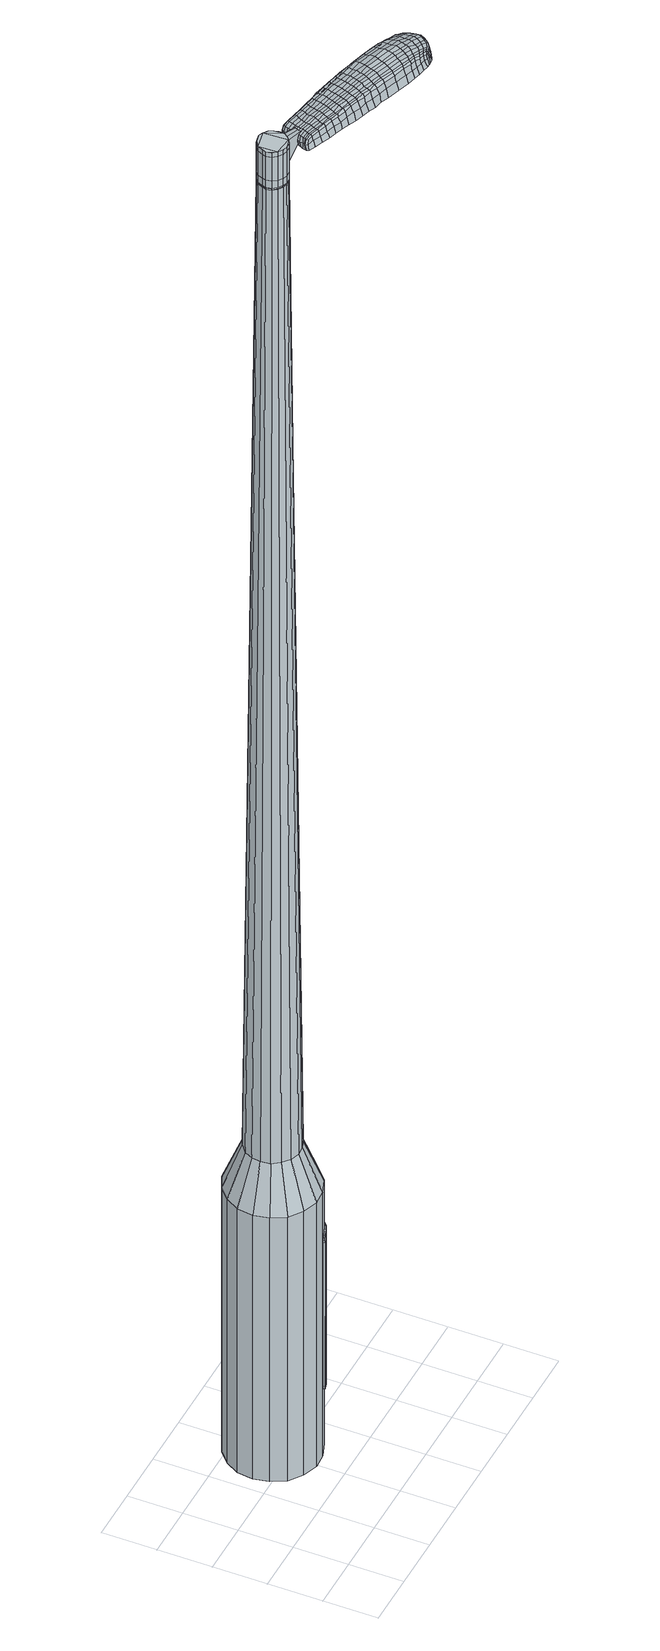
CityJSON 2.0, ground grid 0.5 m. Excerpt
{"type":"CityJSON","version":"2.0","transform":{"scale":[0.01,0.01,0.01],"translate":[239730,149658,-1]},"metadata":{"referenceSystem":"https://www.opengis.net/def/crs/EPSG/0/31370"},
"CityObjects":{
"object1":{"type":"GenericCityObject","attributes":{"cluster":916,"mean_distance_to_centroid":0.257,"new_centroid_x":239731.03,"new_centroid_y":149659.16,"mean_distance_to_camera":8,"H1":2,"H2":15.33,"Z_final":115.35,"cluster2":86,"proj_x":239729.29,"proj_y":149664.42,"id_line":43028,"bearing_l":251.74,"distance":5.54,"orientation":"left","G_obj":341.74},"geometry":[{"type":"MultiSurface","lod":"2","boundaries":[[[0,1,2,3]],[[1,4,5,2]],[[4,6,7,5]],[[6,8,9,7]],[[8,10,11,9]],[[10,12,13,11]],[[12,14,15,13]],[[14,16,17,15]],[[16,18,19,17]],[[18,20,21,19]],[[20,22,23,21]],[[22,24,25,23]],[[24,26,27,25]],[[26,28,29,27]],[[28,30,31,29]],[[30,32,33,31]],[[32,34,35,33]],[[34,0,3,35]],[[36,37,38,39]],[[38,40,41,42]],[[41,43,42]],[[42,44,45,46]],[[45,47,46]],[[46,48,49,50]],[[49,51,50]],[[42,46,50,38]],[[50,52,39,38]],[[53,36,39]],[[2,5,7,35]],[[7,9,11,15]],[[11,13,15]],[[15,17,19,23]],[[19,21,23]],[[23,25,27,31]],[[27,29,31]],[[15,23,31,7]],[[31,33,35,7]],[[3,2,35]],[[1,0,54,55]],[[0,34,56,54]],[[34,32,57,56]],[[32,30,58,57]],[[30,28,59,58]],[[28,26,60,59]],[[26,24,61,60]],[[24,22,62,61]],[[22,20,63,62]],[[20,18,64,63]],[[18,16,65,64]],[[16,14,66,65]],[[14,12,67,66]],[[12,10,68,67]],[[10,8,69,68]],[[8,6,70,69]],[[6,4,71,70]],[[4,1,55,71]],[[55,54,72,73]],[[54,56,74,72]],[[56,57,75,74]],[[57,58,76,75]],[[58,59,77,76]],[[59,60,78,77]],[[60,61,79,78]],[[61,62,80,79]],[[62,63,81,80]],[[63,64,82,81]],[[64,65,83,82]],[[65,66,84,83]],[[66,67,85,84]],[[67,68,86,85]],[[68,69,87,86]],[[69,70,88,87]],[[70,71,89,88]],[[71,55,73,89]],[[90,91,92,73]],[[74,93,91,90]],[[75,94,93,74]],[[95,96,94,75]],[[77,97,96,95]],[[98,99,97,77]],[[79,100,99,98]],[[101,102,100,79]],[[103,104,102,101]],[[105,106,104,103]],[[107,108,106,105]],[[109,110,108,107]],[[111,112,110,109]],[[113,114,112,111]],[[115,116,114,113]],[[117,118,116,115]],[[89,119,118,117]],[[73,92,119,89]],[[120,121,122,123]],[[124,120,123,125]],[[126,124,125,127]],[[128,126,127,129]],[[130,128,129,131]],[[132,130,131,133]],[[134,132,133,135]],[[136,134,135,137]],[[138,136,137,139]],[[140,138,139,141]],[[142,140,141,143]],[[144,142,143,145]],[[146,144,145,147]],[[148,146,147,149]],[[150,148,149,151]],[[152,150,151,153]],[[72,90,73]],[[72,74,90]],[[76,95,75]],[[76,77,95]],[[78,98,77]],[[78,79,98]],[[80,101,79]],[[80,81,103,101]],[[81,82,105,103]],[[82,83,107,105]],[[83,84,109,107]],[[84,85,111,109]],[[85,86,113,111]],[[86,87,115,113]],[[87,88,117,115]],[[88,89,117]],[[154,92,91]],[[155,118,119]],[[155,156,116,118]],[[156,157,114,116]],[[157,158,112,114]],[[158,159,110,112]],[[159,160,108,110]],[[160,161,106,108]],[[161,162,104,106]],[[162,163,102,104]],[[163,100,102]],[[164,99,100]],[[164,97,99]],[[165,96,97]],[[165,94,96]],[[154,91,93]],[[39,52,152,166]],[[92,154,167,153]],[[53,39,166,121]],[[154,93,122,167]],[[36,53,121,120]],[[93,94,123,122]],[[37,36,120,124]],[[94,165,125,123]],[[38,37,124,126]],[[165,97,127,125]],[[40,38,126,128]],[[97,164,129,127]],[[41,40,128,130]],[[164,100,131,129]],[[43,41,130,132]],[[100,163,133,131]],[[42,43,132,134]],[[163,162,135,133]],[[44,42,134,136]],[[162,161,137,135]],[[45,44,136,138]],[[161,160,139,137]],[[47,45,138,140]],[[160,159,141,139]],[[46,47,140,142]],[[159,158,143,141]],[[48,46,142,144]],[[158,157,145,143]],[[49,48,144,146]],[[157,156,147,145]],[[51,49,146,148]],[[156,155,149,147]],[[50,51,148,150]],[[155,119,151,149]],[[52,50,150,152]],[[119,92,153,151]],[[152,153,168,169]],[[153,167,170,168]],[[167,122,171,170]],[[122,121,172,171]],[[121,166,173,172]],[[166,152,169,173]],[[174,175,176,177]],[[178,174,177,179]],[[174,178,180,181]],[[175,174,181,182]],[[183,184,185,186]],[[187,183,186,188]],[[183,187,189,190]],[[184,183,190,191]],[[192,193,194,195]],[[196,192,195,197]],[[192,196,198,199]],[[193,192,199,200]],[[201,202,203,204]],[[205,201,204,206]],[[201,205,207,208]],[[202,201,208,209]],[[210,211,212,213]],[[214,210,213,215]],[[210,214,216,217]],[[211,210,217,218]],[[219,220,221,222]],[[223,219,222,224]],[[219,223,225,226]],[[220,219,226,227]],[[228,229,230,231]],[[220,228,231,221]],[[228,220,227,232]],[[229,228,232,233]],[[234,235,236,237]],[[229,234,237,230]],[[234,229,233,238]],[[235,234,238,239]],[[240,178,179,241]],[[235,240,241,236]],[[240,235,239,242]],[[178,240,242,180]],[[243,244,245,246]],[[247,243,246,248]],[[243,247,249,250]],[[244,243,250,251]],[[252,253,254,255]],[[244,252,255,245]],[[252,244,251,256]],[[253,252,256,257]],[[258,259,260,261]],[[253,258,261,254]],[[258,253,257,262]],[[259,258,262,263]],[[264,265,266,267]],[[259,264,267,260]],[[264,259,263,268]],[[265,264,268,269]],[[270,175,182,271]],[[265,270,271,266]],[[270,265,269,272]],[[175,270,272,176]],[[273,274,275,276]],[[277,273,276,278]],[[273,277,279,280]],[[274,273,280,281]],[[282,283,284,285]],[[274,282,285,275]],[[282,274,281,286]],[[283,282,286,287]],[[288,289,290,291]],[[283,288,291,284]],[[288,283,287,292]],[[289,288,292,293]],[[294,187,188,295]],[[289,294,295,290]],[[294,289,293,296]],[[187,294,296,189]],[[297,298,299,300]],[[301,297,300,302]],[[297,301,303,304]],[[298,297,304,305]],[[306,307,308,309]],[[298,306,309,299]],[[306,298,305,310]],[[307,306,310,311]],[[312,313,314,315]],[[307,312,315,308]],[[312,307,311,316]],[[313,312,316,317]],[[318,319,320,321]],[[313,318,321,314]],[[318,313,317,322]],[[319,318,322,323]],[[324,184,191,325]],[[319,324,325,320]],[[324,319,323,326]],[[184,324,326,185]],[[327,213,212,328]],[[329,327,328,330]],[[327,329,331,332]],[[213,327,332,215]],[[333,329,330,334]],[[335,333,334,336]],[[333,335,337,338]],[[329,333,338,331]],[[339,335,336,340]],[[341,339,340,342]],[[339,341,343,344]],[[335,339,344,337]],[[345,341,342,346]],[[347,345,346,348]],[[345,347,349,350]],[[341,345,350,343]],[[351,347,348,352]],[[202,351,352,203]],[[351,202,209,353]],[[347,351,353,349]],[[354,355,200,199]],[[356,354,199,198]],[[354,356,357,358]],[[355,354,358,359]],[[360,361,359,358]],[[362,360,358,357]],[[360,362,363,364]],[[361,360,364,365]],[[366,367,365,364]],[[368,366,364,363]],[[366,368,369,370]],[[367,366,370,371]],[[372,373,371,370]],[[374,372,370,369]],[[372,374,207,205]],[[373,372,205,206]],[[375,376,377,378]],[[277,375,378,279]],[[375,277,278,379]],[[376,375,379,380]],[[381,196,197,382]],[[376,381,382,377]],[[381,376,380,383]],[[196,381,383,198]],[[384,385,386,387]],[[223,384,387,225]],[[384,223,224,388]],[[385,384,388,389]],[[390,391,392,393]],[[385,390,393,386]],[[390,385,389,394]],[[391,390,394,395]],[[396,193,200,397]],[[391,396,397,392]],[[396,391,395,398]],[[193,396,398,194]],[[399,400,401,402]],[[181,399,402,182]],[[399,181,180,403]],[[400,399,403,404]],[[405,406,407,408]],[[400,405,408,401]],[[405,400,404,409]],[[406,405,409,410]],[[411,204,203,412]],[[406,411,412,407]],[[411,406,410,413]],[[204,411,413,206]],[[414,415,416,417]],[[186,414,417,188]],[[414,186,185,418]],[[415,414,418,419]],[[420,208,207,421]],[[415,420,421,416]],[[420,415,419,422]],[[208,420,422,209]],[[423,424,425,426]],[[301,423,426,303]],[[423,301,302,427]],[[424,423,427,428]],[[429,214,215,430]],[[424,429,430,425]],[[429,424,428,431]],[[214,429,431,216]],[[432,433,434,435]],[[247,432,435,249]],[[432,247,248,436]],[[433,432,436,437]],[[438,439,440,441]],[[433,438,441,434]],[[438,433,437,442]],[[439,438,442,443]],[[444,211,218,445]],[[439,444,445,440]],[[444,439,443,446]],[[211,444,446,212]],[[447,448,437,436]],[[246,447,436,248]],[[447,246,245,449]],[[448,447,449,450]],[[451,452,443,442]],[[448,451,442,437]],[[451,448,450,453]],[[452,451,453,454]],[[455,328,212,446]],[[452,455,446,443]],[[455,452,454,456]],[[328,455,456,330]],[[457,458,459,460]],[[304,457,460,305]],[[457,304,303,426]],[[458,457,426,425]],[[461,332,331,462]],[[458,461,462,459]],[[461,458,425,430]],[[332,461,430,215]],[[463,464,450,449]],[[255,463,449,245]],[[463,255,254,465]],[[464,463,465,466]],[[467,468,454,453]],[[464,467,453,450]],[[467,464,466,469]],[[468,467,469,470]],[[471,334,330,456]],[[468,471,456,454]],[[471,468,470,472]],[[334,471,472,336]],[[473,474,475,476]],[[310,473,476,311]],[[473,310,305,460]],[[474,473,460,459]],[[477,338,337,478]],[[474,477,478,475]],[[477,474,459,462]],[[338,477,462,331]],[[479,480,466,465]],[[261,479,465,254]],[[479,261,260,481]],[[480,479,481,482]],[[483,484,470,469]],[[480,483,469,466]],[[483,480,482,485]],[[484,483,485,486]],[[487,340,336,472]],[[484,487,472,470]],[[487,484,486,488]],[[340,487,488,342]],[[489,490,491,492]],[[316,489,492,317]],[[489,316,311,476]],[[490,489,476,475]],[[493,344,343,494]],[[490,493,494,491]],[[493,490,475,478]],[[344,493,478,337]],[[495,496,482,481]],[[267,495,481,260]],[[495,267,266,497]],[[496,495,497,498]],[[499,500,486,485]],[[496,499,485,482]],[[499,496,498,501]],[[500,499,501,502]],[[503,346,342,488]],[[500,503,488,486]],[[503,500,502,504]],[[346,503,504,348]],[[505,506,507,508]],[[322,505,508,323]],[[505,322,317,492]],[[506,505,492,491]],[[509,350,349,510]],[[506,509,510,507]],[[509,506,491,494]],[[350,509,494,343]],[[511,512,498,497]],[[271,511,497,266]],[[511,271,182,402]],[[512,511,402,401]],[[513,514,502,501]],[[512,513,501,498]],[[513,512,401,408]],[[514,513,408,407]],[[515,352,348,504]],[[514,515,504,502]],[[515,514,407,412]],[[352,515,412,203]],[[516,517,419,418]],[[326,516,418,185]],[[516,326,323,508]],[[517,516,508,507]],[[518,353,209,422]],[[517,518,422,419]],[[518,517,507,510]],[[353,518,510,349]],[[519,520,380,379]],[[276,519,379,278]],[[519,276,275,521]],[[520,519,521,522]],[[523,356,198,383]],[[520,523,383,380]],[[523,520,522,524]],[[356,523,524,357]],[[525,526,527,528]],[[226,525,528,227]],[[525,226,225,387]],[[526,525,387,386]],[[529,530,531,532]],[[526,529,532,527]],[[529,526,386,393]],[[530,529,393,392]],[[533,355,359,534]],[[530,533,534,531]],[[533,530,392,397]],[[355,533,397,200]],[[535,536,522,521]],[[285,535,521,275]],[[535,285,284,537]],[[536,535,537,538]],[[539,362,357,524]],[[536,539,524,522]],[[539,536,538,540]],[[362,539,540,363]],[[541,542,543,544]],[[232,541,544,233]],[[541,232,227,528]],[[542,541,528,527]],[[545,546,547,548]],[[542,545,548,543]],[[545,542,527,532]],[[546,545,532,531]],[[549,361,365,550]],[[546,549,550,547]],[[549,546,531,534]],[[361,549,534,359]],[[551,552,538,537]],[[291,551,537,284]],[[551,291,290,553]],[[552,551,553,554]],[[555,368,363,540]],[[552,555,540,538]],[[555,552,554,556]],[[368,555,556,369]],[[557,558,559,560]],[[238,557,560,239]],[[557,238,233,544]],[[558,557,544,543]],[[561,562,563,564]],[[558,561,564,559]],[[561,558,543,548]],[[562,561,548,547]],[[565,367,371,566]],[[562,565,566,563]],[[565,562,547,550]],[[367,565,550,365]],[[567,568,554,553]],[[295,567,553,290]],[[567,295,188,417]],[[568,567,417,416]],[[569,374,369,556]],[[568,569,556,554]],[[569,568,416,421]],[[374,569,421,207]],[[570,571,404,403]],[[242,570,403,180]],[[570,242,239,560]],[[571,570,560,559]],[[572,573,410,409]],[[571,572,409,404]],[[572,571,559,564]],[[573,572,564,563]],[[574,373,206,413]],[[573,574,413,410]],[[574,573,563,566]],[[373,574,566,371]],[[575,576,577,578]],[[578,577,579,580]],[[581,579,577,582]],[[582,577,576,583]],[[584,585,586,587]],[[587,586,588,589]],[[590,588,586,591]],[[591,586,585,592]],[[593,594,595,596]],[[596,595,597,598]],[[599,597,595,600]],[[600,595,594,601]],[[602,603,604,605]],[[605,604,606,607]],[[608,606,604,609]],[[609,604,603,610]],[[611,612,613,614]],[[614,613,615,616]],[[617,615,613,618]],[[618,613,612,619]],[[620,621,622,623]],[[623,622,624,625]],[[626,624,622,627]],[[627,622,621,628]],[[629,630,631,632]],[[632,631,621,620]],[[628,621,631,633]],[[633,631,630,634]],[[635,636,637,638]],[[638,637,630,629]],[[634,630,637,639]],[[639,637,636,640]],[[580,579,641,642]],[[642,641,636,635]],[[640,636,641,643]],[[643,641,579,581]],[[644,645,646,647]],[[647,646,648,649]],[[650,648,646,651]],[[651,646,645,652]],[[653,654,655,656]],[[656,655,645,644]],[[652,645,655,657]],[[657,655,654,658]],[[659,660,661,662]],[[662,661,654,653]],[[658,654,661,663]],[[663,661,660,664]],[[665,666,667,668]],[[668,667,660,659]],[[664,660,667,669]],[[669,667,666,670]],[[583,576,671,672]],[[672,671,666,665]],[[670,666,671,673]],[[673,671,576,575]],[[674,675,676,677]],[[677,676,678,679]],[[680,678,676,681]],[[681,676,675,682]],[[683,684,685,686]],[[686,685,675,674]],[[682,675,685,687]],[[687,685,684,688]],[[689,690,691,692]],[[692,691,684,683]],[[688,684,691,693]],[[693,691,690,694]],[[589,588,695,696]],[[696,695,690,689]],[[694,690,695,697]],[[697,695,588,590]],[[698,699,700,701]],[[701,700,702,703]],[[704,702,700,705]],[[705,700,699,706]],[[707,708,709,710]],[[710,709,699,698]],[[706,699,709,711]],[[711,709,708,712]],[[713,714,715,716]],[[716,715,708,707]],[[712,708,715,717]],[[717,715,714,718]],[[719,720,721,722]],[[722,721,714,713]],[[718,714,721,723]],[[723,721,720,724]],[[592,585,725,726]],[[726,725,720,719]],[[724,720,725,727]],[[727,725,585,584]],[[611,614,728,729]],[[729,728,730,731]],[[732,730,728,733]],[[733,728,614,616]],[[731,730,734,735]],[[735,734,736,737]],[[738,736,734,739]],[[739,734,730,732]],[[737,736,740,741]],[[741,740,742,743]],[[744,742,740,745]],[[745,740,736,738]],[[743,742,746,747]],[[747,746,748,749]],[[750,748,746,751]],[[751,746,742,744]],[[749,748,752,753]],[[753,752,603,602]],[[610,603,752,754]],[[754,752,748,750]],[[601,755,756,600]],[[600,756,757,599]],[[758,757,756,759]],[[759,756,755,760]],[[760,761,762,759]],[[759,762,763,758]],[[764,763,762,765]],[[765,762,761,766]],[[766,767,768,765]],[[765,768,769,764]],[[770,769,768,771]],[[771,768,767,772]],[[772,773,774,771]],[[771,774,775,770]],[[608,775,774,606]],[[606,774,773,607]],[[776,777,778,779]],[[779,778,678,680]],[[679,678,778,780]],[[780,778,777,781]],[[598,597,782,783]],[[783,782,777,776]],[[781,777,782,784]],[[784,782,597,599]],[[785,786,787,788]],[[788,787,624,626]],[[625,624,787,789]],[[789,787,786,790]],[[791,792,793,794]],[[794,793,786,785]],[[790,786,793,795]],[[795,793,792,796]],[[601,594,797,798]],[[798,797,792,791]],[[796,792,797,799]],[[799,797,594,593]],[[800,801,802,803]],[[803,802,582,583]],[[581,582,802,804]],[[804,802,801,805]],[[806,807,808,809]],[[809,808,801,800]],[[805,801,808,810]],[[810,808,807,811]],[[602,605,812,813]],[[813,812,807,806]],[[811,807,812,814]],[[814,812,605,607]],[[815,816,817,818]],[[818,817,587,589]],[[584,587,817,819]],[[819,817,816,820]],[[608,609,821,822]],[[822,821,816,815]],[[820,816,821,823]],[[823,821,609,610]],[[824,825,826,827]],[[827,826,702,704]],[[702,826,703]],[[703,826,825,828]],[[616,615,829,830]],[[830,829,825,824]],[[828,825,829,831]],[[831,829,615,617]],[[832,833,834]],[[834,833,648,650]],[[649,648,833,835]],[[835,833,836]],[[837,838,839,840]],[[840,839,833,832]],[[836,833,839,841]],[[841,839,838,842]],[[619,612,843,844]],[[844,843,838,837]],[[842,838,843,845]],[[845,843,612,611]],[[836,846,835]],[[835,846,647,649]],[[644,647,846,847]],[[847,846,848]],[[842,849,850,841]],[[841,850,846,836]],[[848,846,850,851]],[[851,850,849,852]],[[611,729,853,845]],[[845,853,849,842]],[[852,849,853,854]],[[854,853,729,731]],[[855,856,857,858]],[[858,857,705,706]],[[704,705,857,827]],[[827,857,856,824]],[[732,733,859,860]],[[860,859,856,855]],[[824,856,859,830]],[[830,859,733,616]],[[848,861,847]],[[847,861,656,644]],[[653,656,861,862]],[[862,861,863]],[[852,864,865,851]],[[851,865,861,848]],[[863,861,865,866]],[[866,865,864,867]],[[731,735,868,854]],[[854,868,864,852]],[[867,864,868,869]],[[869,868,735,737]],[[870,871,872,873]],[[873,872,711,712]],[[706,711,872,858]],[[858,872,871,855]],[[738,739,874,875]],[[875,874,871,870]],[[855,871,874,860]],[[860,874,739,732]],[[863,876,877,862]],[[862,877,662,653]],[[659,662,877,878]],[[878,877,876,879]],[[867,880,881,866]],[[866,881,876,863]],[[879,876,881,882]],[[882,881,880,883]],[[737,741,884,869]],[[869,884,880,867]],[[883,880,884,885]],[[885,884,741,743]],[[886,887,888,889]],[[889,888,717,718]],[[712,717,888,873]],[[873,888,887,870]],[[744,745,890,891]],[[891,890,887,886]],[[870,887,890,875]],[[875,890,745,738]],[[879,892,893,878]],[[878,893,668,659]],[[665,668,893,894]],[[894,893,892,895]],[[883,896,897,882]],[[882,897,892,879]],[[895,892,897,898]],[[898,897,896,899]],[[743,747,900,885]],[[885,900,896,883]],[[899,896,900,901]],[[901,900,747,749]],[[902,903,904,905]],[[905,904,723,724]],[[718,723,904,889]],[[889,904,903,886]],[[750,751,906,907]],[[907,906,903,902]],[[886,903,906,891]],[[891,906,751,744]],[[895,908,909,894]],[[894,909,672,665]],[[583,672,909,803]],[[803,909,908,800]],[[899,910,911,898]],[[898,911,908,895]],[[800,908,911,809]],[[809,911,910,806]],[[749,753,912,901]],[[901,912,910,899]],[[806,910,912,813]],[[813,912,753,602]],[[820,913,914,819]],[[819,914,727,584]],[[724,727,914,905]],[[905,914,913,902]],[[610,754,915,823]],[[823,915,913,820]],[[902,913,915,907]],[[907,915,754,750]],[[781,916,917,780]],[[780,917,677,679]],[[674,677,917,918]],[[918,917,916,919]],[[599,757,920,784]],[[784,920,916,781]],[[919,916,920,921]],[[921,920,757,758]],[[922,923,924,925]],[[925,924,627,628]],[[626,627,924,788]],[[788,924,923,785]],[[926,927,928,929]],[[929,928,923,922]],[[785,923,928,794]],[[794,928,927,791]],[[760,755,930,931]],[[931,930,927,926]],[[791,927,930,798]],[[798,930,755,601]],[[919,932,933,918]],[[918,933,686,674]],[[683,686,933,934]],[[934,933,932,935]],[[758,763,936,921]],[[921,936,932,919]],[[935,932,936,937]],[[937,936,763,764]],[[938,939,940,941]],[[941,940,633,634]],[[628,633,940,925]],[[925,940,939,922]],[[942,943,944,945]],[[945,944,939,938]],[[922,939,944,929]],[[929,944,943,926]],[[766,761,946,947]],[[947,946,943,942]],[[926,943,946,931]],[[931,946,761,760]],[[935,948,949,934]],[[934,949,692,683]],[[689,692,949,950]],[[950,949,948,951]],[[764,769,952,937]],[[937,952,948,935]],[[951,948,952,953]],[[953,952,769,770]],[[954,955,956,957]],[[957,956,639,640]],[[634,639,956,941]],[[941,956,955,938]],[[958,959,960,961]],[[961,960,955,954]],[[938,955,960,945]],[[945,960,959,942]],[[772,767,962,963]],[[963,962,959,958]],[[942,959,962,947]],[[947,962,767,766]],[[951,964,965,950]],[[950,965,696,689]],[[589,696,965,818]],[[818,965,964,815]],[[770,775,966,953]],[[953,966,964,951]],[[815,964,966,822]],[[822,966,775,608]],[[805,967,968,804]],[[804,968,643,581]],[[640,643,968,957]],[[957,968,967,954]],[[811,969,970,810]],[[810,970,967,805]],[[954,967,970,961]],[[961,970,969,958]],[[607,773,971,814]],[[814,971,969,811]],[[958,969,971,963]],[[963,971,773,772]],[[575,578,177,176]],[[578,580,179,177]],[[590,591,190,189]],[[591,592,191,190]],[[593,596,195,194]],[[596,598,197,195]],[[617,618,217,216]],[[618,619,218,217]],[[620,623,222,221]],[[623,625,224,222]],[[629,632,231,230]],[[632,620,221,231]],[[635,638,237,236]],[[638,629,230,237]],[[580,642,241,179]],[[642,635,236,241]],[[650,651,250,249]],[[651,652,251,250]],[[652,657,256,251]],[[657,658,257,256]],[[658,663,262,257]],[[663,664,263,262]],[[664,669,268,263]],[[669,670,269,268]],[[670,673,272,269]],[[673,575,176,272]],[[680,681,280,279]],[[681,682,281,280]],[[682,687,286,281]],[[687,688,287,286]],[[688,693,292,287]],[[693,694,293,292]],[[694,697,296,293]],[[697,590,189,296]],[[698,701,300,299]],[[701,703,302,300]],[[707,710,309,308]],[[710,698,299,309]],[[713,716,315,314]],[[716,707,308,315]],[[719,722,321,320]],[[722,713,314,321]],[[592,726,325,191]],[[726,719,320,325]],[[776,779,378,377]],[[779,680,279,378]],[[598,783,382,197]],[[783,776,377,382]],[[625,789,388,224]],[[789,790,389,388]],[[790,795,394,389]],[[795,796,395,394]],[[796,799,398,395]],[[799,593,194,398]],[[703,427,302]],[[703,828,428,427]],[[828,831,431,428]],[[831,617,216,431]],[[832,834,435,434]],[[834,650,249,435]],[[837,840,441,440]],[[840,832,434,441]],[[619,844,445,218]],[[844,837,440,445]],[[972,973,974,975]],[[976,977,975,974]],[[978,979,980,981]],[[982,983,984,985]],[[973,986,987,974]],[[988,976,974,987]],[[989,978,981,990]],[[991,992,983,982]],[[986,993,994,987]],[[994,995,988,987]],[[996,989,990,997]],[[998,992,991,999]],[[993,1000,1001,994]],[[1001,1002,995,994]],[[1003,996,997,1004]],[[1005,998,999,1006]],[[1007,1008,1009,1010]],[[1011,1012,1008,1007]],[[1011,1013,1014,1012]],[[1013,1015,1016,1014]],[[1017,1018,1019,1020]],[[1021,1022,1018,1017]],[[1023,1024,1022,1021]],[[1025,1026,1024,1023]],[[1020,1009,1008,1017]],[[1017,1008,1012,1021]],[[1012,1014,1023,1021]],[[1014,1016,1025,1023]],[[981,980,977,976]],[[990,981,976,988]],[[995,997,990,988]],[[1002,1004,997,995]],[[982,985,979,978]],[[991,982,978,989]],[[999,991,989,996]],[[1006,999,996,1003]],[[983,1007,1010,984]],[[992,1011,1007,983]],[[1013,1011,992,998]],[[1015,1013,998,1005]],[[1027,1028,1029,1030]],[[1029,1031,1032,1033]],[[1029,1033,1034,1035]],[[1029,1035,1030]],[[1036,1027,1030,1037]],[[1038,1037,1030,1039]],[[1040,1039,1030]],[[1041,1029,1028,1042]],[[1043,1041,1042,1044]],[[1045,1043,1044,1046]],[[1047,1045,1046,1048]],[[1049,1047,1048,1050]],[[1050,1051,1052,1053]],[[1050,1053,1054,1055]],[[1050,1055,1056,1057]],[[1056,1058,1059,1060]],[[1056,1060,1061,1062]],[[1056,1062,1057]],[[1050,1057,1049]],[[1063,1064,1028,1027]],[[1065,1066,1031,1029]],[[1067,1068,1040,1030]],[[1064,1069,1042,1028]],[[1070,1065,1029,1041]],[[1069,1071,1044,1042]],[[1072,1070,1041,1043]],[[1071,1073,1046,1044]],[[1074,1072,1043,1045]],[[1073,1075,1048,1046]],[[1076,1074,1045,1047]],[[1075,1077,1050,1048]],[[1078,1076,1047,1049]],[[1077,1079,1051,1050]],[[1080,1081,1058,1056]],[[1082,1078,1049,1057]],[[1052,1051,1079,1083]],[[1053,1052,1083,1084]],[[1054,1053,1084,1085]],[[1055,1054,1085,1086]],[[1056,1055,1086,1080]],[[1087,1063,1027,1036]],[[1088,1087,1036,1037]],[[1089,1088,1037,1038]],[[1090,1089,1038,1039]],[[1068,1090,1039,1040]],[[1032,1031,1066,1091]],[[1059,1058,1081,1092]],[[1033,1032,1091,1093]],[[1034,1033,1093,1094]],[[1035,1034,1094,1095]],[[1030,1035,1095,1067]],[[1060,1059,1092,1096]],[[1061,1060,1096,1097]],[[1062,1061,1097,1098]],[[1057,1062,1098,1082]]]}]}
},
"vertices":[
[145,104,384],[138,91,384],[138,91,96],[145,104,96],[127,81,384],[127,81,96],[113,76,384],[113,76,96],[99,75,384],[99,75,96],[85,80,384],[85,80,96],[73,89,384],[73,89,96],[66,102,384],[66,102,96],[63,116,384],[63,116,96],[65,131,384],[65,131,96],[72,143,384],[72,143,96],[83,153,384],[83,153,96],[96,159,384],[96,159,96],[111,159,384],[111,159,96],[125,155,384],[125,155,96],[136,145,384],[136,145,96],[144,133,384],[144,133,96],[147,119,384],[147,119,96],[117,122,1524],[115,126,1524],[111,129,1524],[118,113,1524],[107,131,1524],[102,130,1524],[94,126,1524],[98,129,1524],[92,121,1524],[91,117,1524],[95,108,1524],[92,112,1524],[99,105,1524],[103,104,1524],[112,106,1524],[108,104,1524],[115,109,1524],[118,118,1524],[129,109,429],[125,102,429],[130,118,429],[128,127,429],[124,134,429],[117,139,429],[108,142,429],[100,142,429],[92,139,429],[85,133,429],[81,125,429],[80,117,429],[81,108,429],[86,101,429],[93,95,429],[101,92,429],[110,93,429],[118,96,429],[118,113,1483],[115,109,1483],[118,118,1483],[117,122,1483],[115,126,1483],[111,129,1483],[107,131,1483],[102,130,1483],[98,129,1483],[94,126,1483],[92,121,1483],[91,117,1483],[92,112,1483],[95,108,1483],[99,105,1483],[103,104,1483],[108,104,1483],[112,106,1483],[117,113,1483],[117,113,1485],[115,109,1485],[118,118,1485],[117,122,1485],[114,126,1483],[114,126,1485],[111,129,1485],[107,130,1483],[107,130,1485],[102,130,1485],[98,128,1483],[98,128,1485],[95,125,1483],[95,125,1485],[93,121,1483],[93,121,1485],[92,117,1483],[92,117,1485],[93,113,1483],[93,113,1485],[95,109,1483],[95,109,1485],[99,106,1483],[99,106,1485],[103,105,1483],[103,105,1485],[107,105,1483],[107,105,1485],[112,106,1485],[117,122,1519],[118,118,1519],[118,118,1493],[117,122,1493],[115,126,1519],[115,126,1493],[111,129,1519],[111,129,1493],[107,131,1519],[107,131,1493],[102,130,1519],[102,130,1493],[98,129,1519],[98,129,1493],[94,126,1519],[94,126,1493],[92,121,1519],[92,121,1493],[91,117,1519],[91,117,1493],[92,112,1519],[92,112,1493],[95,108,1519],[95,108,1493],[99,105,1519],[99,105,1493],[103,104,1519],[103,104,1493],[108,104,1519],[108,104,1493],[112,106,1519],[112,106,1493],[115,109,1519],[115,109,1493],[118,113,1485],[108,104,1485],[103,104,1485],[99,105,1485],[95,108,1485],[92,112,1485],[91,117,1485],[92,121,1485],[94,126,1485],[98,129,1485],[107,131,1485],[115,126,1485],[118,113,1519],[118,113,1493],[134,104,1513],[134,104,1518],[135,107,1513],[136,110,1513],[136,110,1518],[135,107,1518],[200,65,1519],[193,68,1518],[194,66,1509],[200,64,1510],[208,63,1519],[208,61,1510],[207,64,1526],[199,67,1525],[193,70,1525],[212,102,1519],[205,104,1518],[204,103,1525],[211,101,1525],[220,99,1519],[219,98,1526],[222,100,1510],[214,103,1510],[207,105,1509],[276,62,1519],[275,59,1519],[276,59,1513],[277,62,1513],[276,66,1519],[277,66,1513],[275,67,1524],[275,63,1524],[273,59,1524],[206,85,1530],[199,88,1529],[198,85,1529],[205,82,1530],[214,83,1531],[213,79,1531],[216,86,1530],[207,89,1530],[200,91,1529],[129,111,1512],[128,108,1512],[129,108,1517],[130,110,1517],[130,113,1512],[131,113,1517],[131,113,1506],[130,110,1506],[129,108,1506],[256,48,1519],[253,49,1519],[254,47,1512],[257,47,1512],[259,48,1518],[259,47,1512],[258,49,1522],[256,49,1523],[253,50,1524],[248,50,1519],[243,51,1519],[243,49,1512],[249,48,1512],[248,51,1524],[243,53,1525],[237,53,1519],[230,55,1519],[230,53,1511],[238,51,1511],[237,54,1526],[229,57,1526],[219,59,1519],[220,57,1510],[218,60,1526],[131,93,1513],[138,90,1513],[138,91,1518],[131,94,1517],[126,95,1512],[127,95,1516],[126,94,1506],[131,91,1507],[138,88,1507],[145,87,1514],[152,84,1515],[152,86,1520],[145,88,1519],[146,85,1507],[153,83,1507],[159,81,1515],[166,79,1516],[165,80,1522],[158,83,1521],[159,80,1508],[166,77,1508],[173,76,1517],[179,73,1517],[179,75,1524],[172,78,1523],[173,74,1508],[180,71,1509],[186,71,1518],[186,72,1524],[187,69,1509],[268,82,1519],[265,83,1519],[265,82,1524],[268,81,1523],[270,81,1518],[269,80,1522],[272,81,1512],[270,83,1512],[267,84,1512],[261,85,1519],[255,88,1519],[255,86,1525],[260,84,1524],[262,86,1512],[257,88,1512],[250,90,1519],[242,92,1519],[241,91,1526],[249,89,1526],[251,91,1511],[244,93,1511],[231,96,1519],[230,95,1526],[233,97,1510],[141,121,1513],[148,119,1513],[149,120,1507],[142,122,1507],[135,122,1512],[136,123,1506],[136,121,1516],[140,120,1517],[147,118,1518],[155,117,1514],[162,115,1515],[164,116,1507],[157,118,1507],[154,116,1519],[161,114,1520],[170,114,1515],[177,112,1516],[178,113,1508],[171,114,1508],[168,112,1521],[176,111,1522],[184,110,1517],[191,108,1517],[193,109,1509],[186,111,1508],[183,109,1523],[190,107,1524],[198,106,1518],[200,107,1509],[197,105,1524],[135,108,1519],[134,106,1519],[142,106,1520],[141,104,1520],[143,109,1520],[136,111,1519],[149,104,1522],[149,101,1522],[156,101,1523],[156,99,1523],[157,104,1523],[150,107,1521],[164,99,1524],[163,96,1524],[171,97,1525],[170,94,1525],[172,100,1525],[165,102,1524],[178,95,1526],[177,92,1526],[185,92,1527],[184,89,1527],[186,96,1527],[179,98,1526],[192,90,1528],[191,87,1528],[193,93,1528],[272,64,1527],[271,60,1527],[272,68,1526],[268,69,1527],[267,65,1528],[266,62,1528],[261,67,1529],[260,64,1529],[262,71,1528],[255,74,1530],[254,70,1530],[253,66,1530],[248,72,1531],[246,68,1531],[248,76,1530],[240,79,1531],[239,75,1531],[238,71,1531],[227,79,1531],[225,75,1531],[228,82,1531],[272,79,1518],[274,76,1519],[275,77,1513],[273,80,1513],[271,79,1523],[272,76,1523],[275,72,1519],[276,72,1513],[274,72,1524],[261,48,1518],[264,49,1518],[263,50,1523],[260,49,1523],[262,47,1513],[264,48,1513],[267,51,1519],[270,53,1519],[269,54,1524],[266,51,1523],[268,50,1513],[271,52,1513],[273,56,1519],[271,56,1524],[274,55,1513],[199,69,1528],[200,71,1528],[193,73,1528],[193,71,1527],[208,66,1528],[208,68,1529],[201,73,1529],[202,76,1530],[196,79,1529],[194,76,1528],[210,70,1529],[211,73,1530],[204,79,1530],[197,82,1529],[212,76,1531],[210,99,1528],[209,97,1529],[218,95,1529],[218,97,1528],[203,101,1527],[202,99,1528],[208,93,1529],[217,91,1530],[201,95,1528],[133,122,1512],[132,120,1512],[133,119,1517],[134,121,1517],[134,122,1506],[133,120,1506],[131,117,1512],[132,116,1517],[132,117,1506],[124,97,1512],[125,98,1512],[125,97,1506],[125,96,1506],[126,97,1517],[126,98,1517],[126,100,1512],[126,103,1512],[127,102,1506],[126,100,1506],[127,100,1517],[128,103,1517],[127,105,1512],[128,105,1506],[129,105,1517],[131,95,1519],[131,97,1519],[138,92,1520],[138,94,1520],[132,99,1519],[133,101,1519],[139,96,1520],[140,99,1520],[134,104,1519],[141,101,1520],[139,119,1519],[138,118,1519],[146,115,1520],[146,117,1520],[137,114,1519],[144,112,1520],[145,90,1521],[145,91,1521],[152,87,1522],[152,89,1522],[146,94,1521],[147,96,1521],[153,91,1522],[154,94,1523],[148,99,1522],[155,96,1523],[153,115,1521],[153,113,1521],[160,111,1522],[161,113,1522],[152,110,1521],[159,108,1522],[159,84,1523],[159,86,1523],[166,82,1524],[166,83,1524],[160,88,1523],[161,91,1524],[167,86,1525],[168,89,1525],[162,94,1524],[169,91,1525],[168,111,1523],[167,109,1523],[174,107,1524],[175,109,1524],[166,106,1524],[173,104,1525],[172,79,1525],[173,81,1525],[179,76,1526],[180,78,1526],[174,83,1526],[175,86,1526],[181,81,1527],[182,84,1527],[176,89,1526],[183,86,1527],[182,107,1525],[181,105,1525],[188,103,1526],[189,105,1526],[180,102,1526],[187,100,1527],[186,74,1527],[187,76,1527],[188,78,1527],[189,81,1528],[190,84,1528],[196,103,1527],[195,101,1527],[194,97,1528],[268,79,1525],[270,77,1525],[265,81,1526],[266,78,1526],[271,73,1526],[267,74,1527],[258,50,1525],[260,51,1525],[257,52,1526],[254,51,1525],[263,52,1525],[266,54,1526],[262,56,1527],[259,53,1526],[269,57,1526],[264,58,1527],[260,83,1526],[261,80,1527],[255,85,1527],[255,83,1528],[262,76,1528],[255,78,1529],[249,52,1526],[251,53,1527],[245,55,1528],[244,54,1527],[254,55,1527],[256,57,1528],[250,60,1529],[247,57,1528],[258,60,1528],[252,63,1530],[249,87,1528],[249,85,1529],[241,90,1528],[241,87,1529],[249,81,1529],[240,83,1530],[238,55,1528],[239,57,1528],[231,59,1529],[230,58,1528],[241,59,1529],[243,62,1530],[235,65,1530],[233,62,1530],[245,65,1530],[236,68,1531],[230,93,1529],[229,91,1529],[229,87,1530],[219,62,1528],[220,63,1529],[221,66,1530],[223,69,1530],[224,72,1531],[194,68,1509],[194,70,1518],[200,67,1518],[201,65,1509],[208,64,1519],[209,62,1510],[208,66,1525],[200,69,1525],[193,72,1525],[203,101,1525],[205,102,1518],[211,100,1518],[210,99,1525],[220,98,1519],[218,96,1525],[221,99,1510],[213,101,1509],[206,103,1509],[274,59,1513],[273,60,1519],[274,63,1519],[275,63,1513],[274,66,1519],[275,66,1513],[273,67,1524],[273,63,1524],[271,60,1524],[198,85,1528],[199,88,1528],[206,85,1529],[205,82,1529],[215,82,1529],[214,79,1529],[216,86,1529],[207,89,1529],[200,91,1528],[131,107,1516],[130,107,1512],[131,110,1512],[132,109,1516],[132,113,1512],[133,112,1516],[133,113,1506],[132,110,1506],[131,107,1506],[254,49,1512],[253,51,1519],[256,50,1518],[257,49,1512],[258,50,1518],[259,49,1512],[258,51,1522],[256,51,1523],[253,52,1523],[244,51,1512],[243,53,1519],[249,52,1519],[249,50,1512],[249,53,1524],[243,55,1525],[231,55,1511],[230,57,1519],[238,55,1519],[238,53,1511],[237,56,1525],[230,58,1526],[219,61,1519],[220,59,1510],[219,62,1526],[138,93,1518],[139,92,1513],[132,94,1513],[132,95,1517],[127,96,1512],[128,97,1515],[128,95,1506],[132,93,1506],[139,90,1507],[152,87,1520],[153,86,1514],[146,89,1514],[145,90,1519],[146,87,1507],[153,84,1507],[166,82,1522],[167,80,1516],[160,83,1515],[159,85,1521],[160,82,1508],[167,79,1508],[180,77,1523],[180,75,1517],[173,78,1516],[173,79,1522],[174,76,1508],[181,73,1508],[187,72,1517],[187,74,1524],[188,71,1509],[264,81,1523],[264,82,1519],[267,80,1518],[266,79,1523],[269,79,1518],[268,78,1522],[270,80,1512],[268,81,1512],[266,82,1512],[254,85,1525],[255,86,1519],[260,84,1519],[259,82,1524],[261,84,1512],[256,87,1512],[241,89,1526],[242,90,1519],[249,88,1519],[248,87,1525],[251,89,1511],[243,91,1511],[231,94,1519],[230,93,1526],[233,95,1510],[149,118,1507],[147,117,1513],[140,119,1513],[141,120,1506],[135,120,1512],[136,121,1506],[136,119,1515],[139,119,1517],[146,117,1518],[163,114,1507],[162,114,1514],[155,115,1514],[156,116,1507],[154,115,1519],[161,113,1520],[178,111,1508],[176,110,1516],[169,112,1515],[171,113,1508],[168,111,1521],[175,109,1522],[192,107,1508],[191,106,1517],[184,108,1516],[185,109,1508],[182,107,1522],[189,105,1523],[198,104,1517],[199,105,1509],[196,103,1524],[136,108,1518],[135,106,1518],[143,106,1519],[142,103,1519],[144,109,1519],[137,111,1518],[150,104,1520],[149,101,1520],[157,101,1521],[156,99,1521],[158,104,1521],[151,106,1520],[164,99,1523],[163,96,1523],[171,97,1524],[170,94,1524],[172,100,1524],[165,102,1523],[178,94,1525],[177,92,1525],[185,92,1526],[184,89,1526],[186,95,1526],[179,97,1525],[192,90,1527],[191,87,1527],[193,93,1527],[269,61,1526],[270,64,1526],[271,68,1525],[267,69,1526],[267,65,1526],[266,62,1526],[260,64,1528],[261,67,1528],[261,71,1527],[255,73,1528],[254,70,1529],[253,66,1529],[246,69,1530],[247,72,1530],[248,76,1529],[240,78,1530],[239,75,1530],[238,71,1530],[226,75,1530],[227,79,1530],[228,82,1530],[273,76,1513],[272,76,1518],[270,78,1518],[271,79,1512],[269,78,1523],[270,75,1523],[273,71,1519],[274,71,1513],[272,71,1523],[262,52,1523],[263,51,1518],[260,50,1518],[260,51,1523],[261,49,1512],[263,50,1512],[268,55,1523],[269,54,1519],[266,52,1519],[265,53,1523],[266,52,1513],[269,54,1513],[271,57,1519],[270,57,1524],[272,56,1513],[194,73,1527],[201,71,1527],[200,70,1527],[194,72,1526],[208,67,1527],[209,68,1528],[196,79,1528],[203,76,1528],[202,74,1528],[195,76,1527],[210,71,1528],[211,73,1529],[204,79,1529],[197,82,1528],[212,76,1529],[218,94,1528],[209,97,1527],[210,98,1527],[218,96,1527],[203,100,1526],[202,99,1527],[208,93,1528],[217,90,1528],[201,95,1527],[135,119,1516],[134,119,1512],[134,120,1512],[135,120,1516],[135,120,1506],[133,116,1512],[134,115,1516],[134,116,1506],[128,96,1506],[127,97,1512],[127,96,1506],[128,97,1516],[128,98,1516],[129,102,1506],[129,102,1512],[128,100,1512],[128,99,1506],[129,100,1516],[130,102,1516],[129,105,1512],[130,104,1506],[130,105,1516],[132,96,1518],[139,93,1519],[139,94,1519],[134,101,1518],[133,99,1518],[140,96,1519],[140,99,1519],[135,103,1518],[141,101,1519],[146,115,1519],[139,117,1518],[139,118,1518],[146,116,1519],[138,114,1518],[145,112,1519],[146,91,1520],[153,88,1521],[153,89,1521],[147,96,1520],[147,94,1520],[154,91,1521],[154,94,1521],[148,99,1520],[155,96,1521],[160,111,1521],[153,113,1520],[153,114,1520],[161,112,1521],[152,110,1520],[159,108,1521],[160,86,1522],[159,85,1522],[166,83,1523],[167,84,1523],[161,91,1522],[161,88,1522],[168,86,1523],[168,89,1524],[162,94,1523],[169,91,1524],[175,107,1523],[167,109,1522],[168,110,1522],[175,108,1523],[166,105,1522],[173,103,1523],[174,81,1524],[173,80,1524],[180,78,1525],[180,79,1525],[175,86,1525],[174,83,1524],[181,81,1525],[182,84,1526],[176,89,1525],[183,86,1526],[189,103,1525],[182,105,1524],[182,106,1524],[189,104,1525],[180,101,1524],[187,99,1525],[187,76,1526],[187,75,1526],[189,81,1527],[188,78,1526],[190,84,1527],[196,101,1526],[196,102,1526],[194,97,1526],[268,76,1524],[267,78,1524],[264,80,1525],[265,78,1525],[270,72,1525],[266,74,1525],[256,53,1525],[260,52,1524],[258,52,1524],[254,53,1525],[262,57,1526],[265,56,1525],[263,54,1524],[259,54,1525],[268,58,1525],[264,59,1526],[260,80,1526],[259,82,1526],[254,84,1526],[254,82,1527],[261,76,1526],[255,78,1527],[245,56,1527],[251,54,1526],[249,54,1526],[244,55,1526],[249,60,1528],[256,58,1527],[254,56,1526],[247,58,1527],[258,61,1527],[251,63,1528],[248,84,1527],[248,86,1527],[240,88,1527],[241,87,1528],[248,80,1528],[240,83,1529],[231,60,1528],[239,58,1527],[238,57,1527],[230,59,1527],[235,65,1529],[243,62,1529],[241,60,1528],[233,63,1528],[245,65,1529],[236,68,1530],[229,90,1528],[229,92,1528],[229,86,1529],[220,64,1528],[219,63,1528],[223,69,1529],[222,66,1529],[224,72,1530],[127,95,1508],[129,102,1508],[160,90,1509],[157,83,1509],[180,83,1510],[177,75,1510],[218,70,1512],[215,61,1512],[197,67,1511],[200,76,1511],[235,64,1513],[248,61,1514],[245,52,1514],[232,55,1513],[131,108,1508],[162,98,1509],[183,91,1510],[220,79,1512],[203,84,1511],[238,73,1513],[250,69,1514],[134,115,1508],[165,105,1509],[186,99,1510],[223,88,1512],[206,93,1511],[253,77,1514],[240,82,1513],[136,121,1508],[167,113,1509],[188,108,1510],[226,97,1512],[209,102,1511],[256,86,1514],[243,91,1513],[260,57,1514],[265,57,1514],[263,50,1514],[258,49,1514],[263,65,1514],[268,63,1514],[266,73,1514],[270,70,1514],[268,81,1514],[272,77,1514],[271,58,1515],[275,60,1515],[274,59,1515],[269,53,1515],[272,62,1515],[275,61,1515],[273,66,1515],[275,62,1515],[275,70,1515],[276,63,1515],[135,148,334],[138,146,334],[138,146,165],[127,155,171],[135,148,165],[132,151,165],[130,152,166],[128,154,167],[127,154,169],[132,151,334],[130,152,333],[128,154,332],[127,154,331],[127,155,328],[146,133,165],[146,133,334],[149,118,165],[149,118,334],[146,103,165],[146,103,334],[139,90,165],[139,90,334],[128,80,165],[128,80,334],[124,78,334],[121,77,334],[118,76,333],[116,75,332],[115,75,331],[115,74,328],[124,78,165],[115,74,171],[115,75,169],[116,75,167],[118,76,166],[121,77,165],[133,146,334],[136,144,334],[136,144,165],[133,146,165],[125,152,171],[125,152,328],[143,132,334],[143,132,165],[146,118,334],[146,118,165],[144,104,334],[144,104,165],[137,92,334],[137,92,165],[127,83,334],[127,83,165],[123,81,334],[114,77,328],[114,77,171],[123,81,165],[120,80,334],[117,79,333],[115,78,332],[114,77,331],[130,148,334],[128,150,333],[127,151,332],[126,152,331],[130,148,165],[114,77,169],[128,150,166],[127,151,167],[126,152,169],[115,78,167],[117,79,166],[120,80,165]
]}
